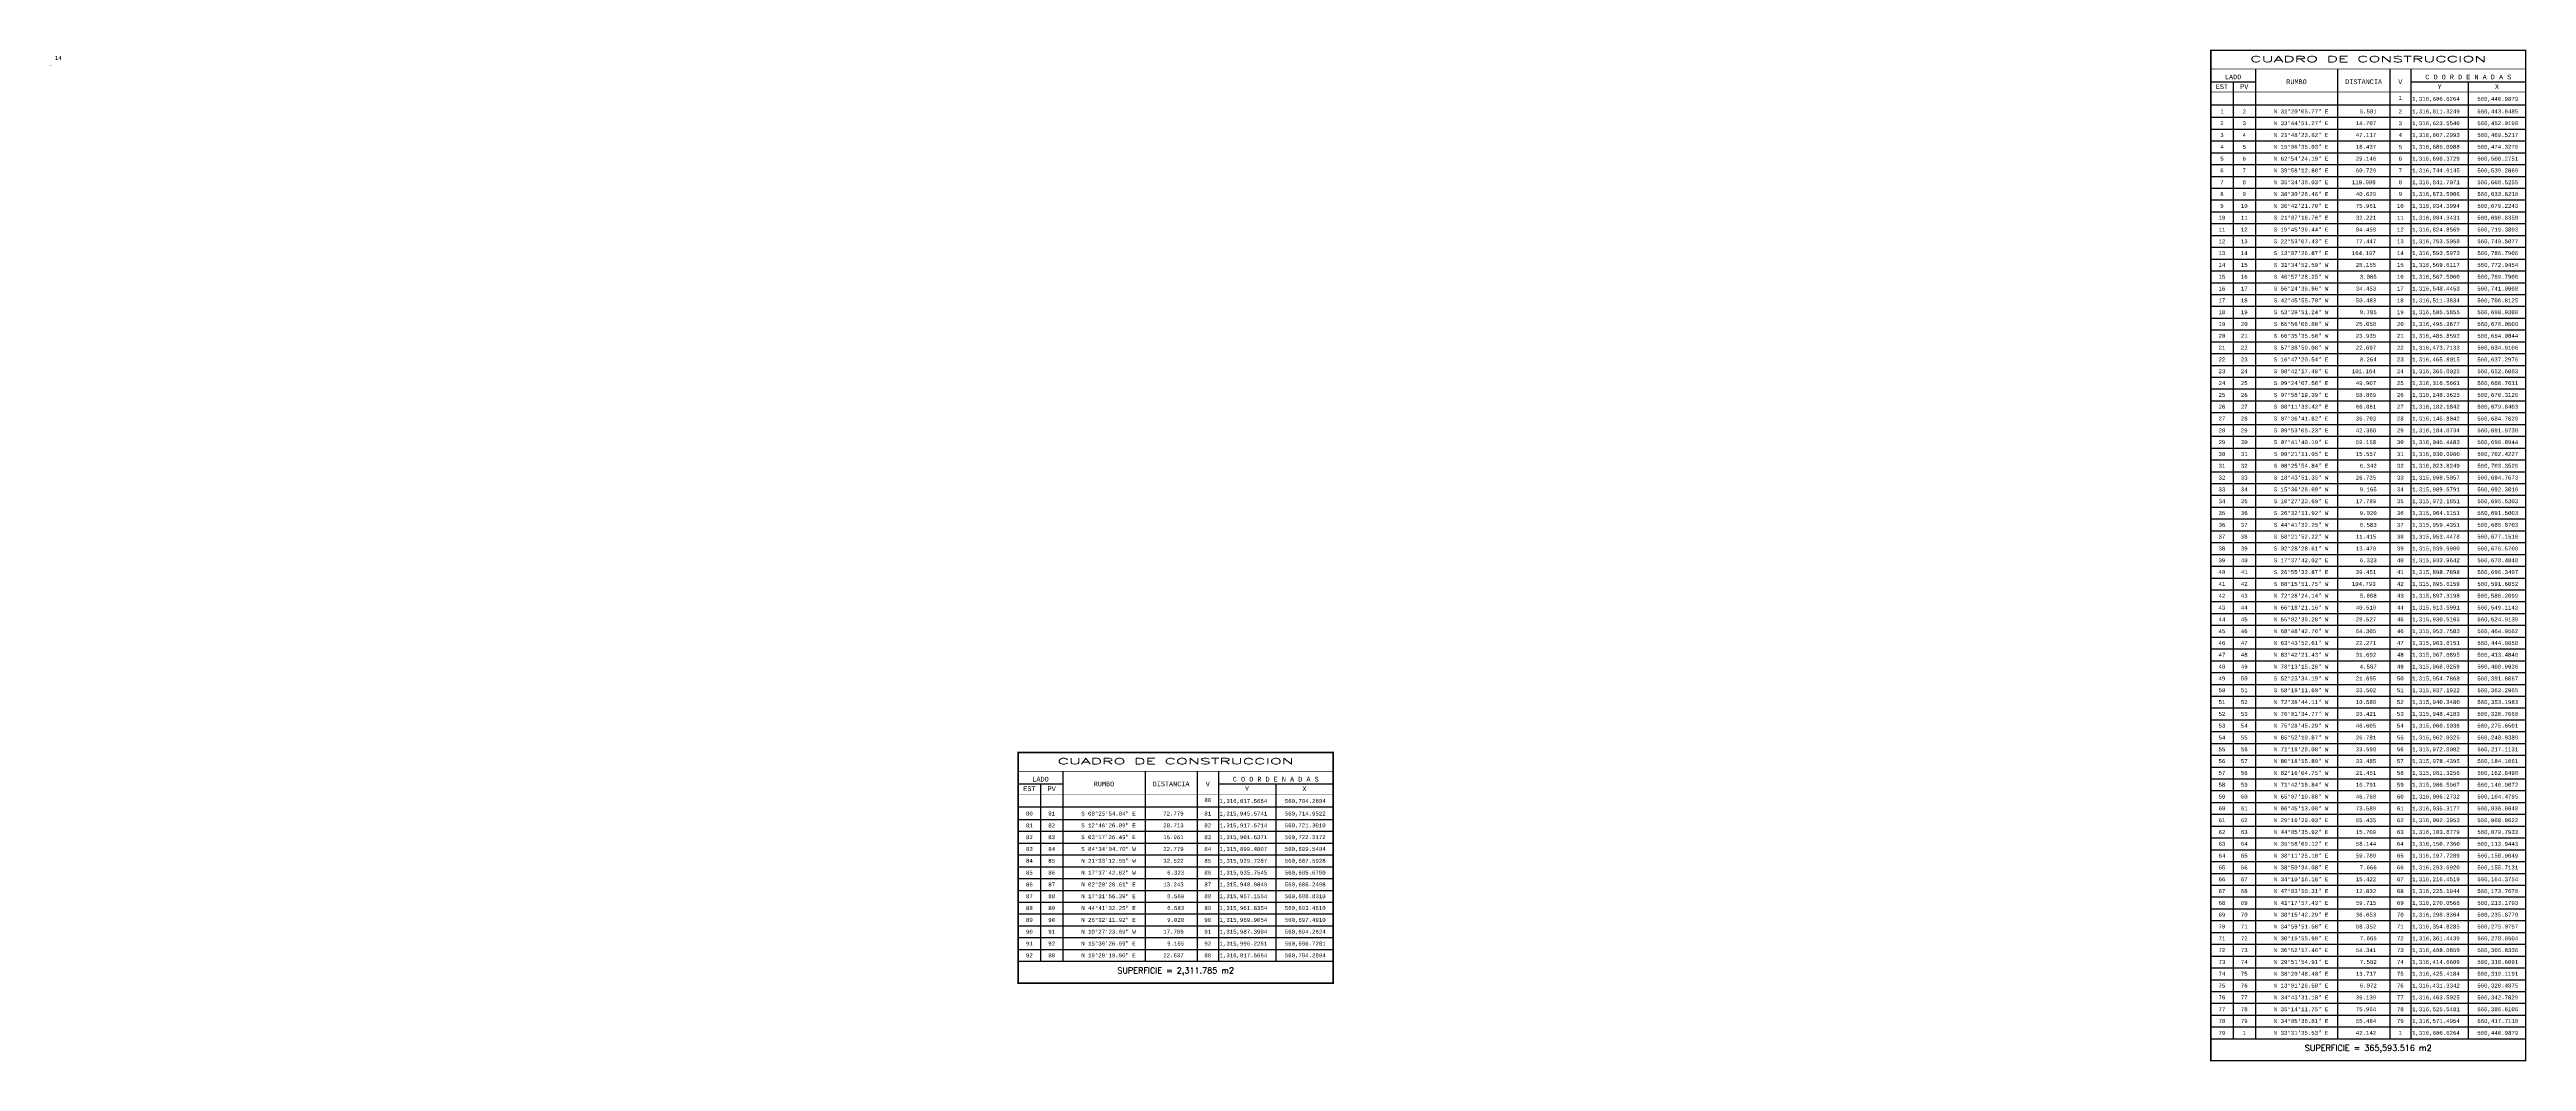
# Model space of a CAD drawing. Header units: millimetres. Extents: x -6666 to 12802, y -941 to 4807.
# Drawn here: x 3392 to 4965, y 912 to 1554 of the extents above; entities that cross this region are included whole.
import ezdxf
from ezdxf.enums import TextEntityAlignment as Align

# ---------------------------------------------------------------- set-up
doc = ezdxf.new("R2010")
doc.units = ezdxf.units.MM
for name, color, linetype in [('CVL_CUADCON', 1, 'Continuous'), ('CVL_CUADCON_LIN', 8, 'Continuous'), ('CVL_CUADCON_TIT', 1, 'Continuous'), ('CVL_CUADCON_TX', 2, 'Continuous'), ('CVL_PUNTO_NUM', 250, 'Continuous')]:
    doc.layers.add(name, color=color, linetype=linetype)
doc.layers.add('Point_Name', color=1, linetype='Continuous', lineweight=100)
doc.styles.add('HUECA1', font='HUECA1.shx')
doc.styles.add('MONOTXT4', font='MONOTXT4.shx')
doc.styles.get("Standard").update_dxf_attribs({"font": 'arial.ttf'})

msp = doc.modelspace()

# ---------------------------------------------------------------- linework, layer by layer
at = {"layer": 'CVL_CUADCON', "color": 1, "linetype": 'Continuous', "const_width": 1, "flags": 128}
for points in [[(4764.4771, 1553.9593), (4964.4096, 1553.9593), (4964.4096, 912.5418), (4764.4771, 912.5418)], [(4007.2754, 1108.1671), (4207.2079, 1108.1671), (4207.2079, 961.7496), (4007.2754, 961.7496)]]:
    msp.add_lwpolyline(points, close=True, dxfattribs=at)
at = {"layer": 'CVL_CUADCON', "color": 1, "linetype": 'Continuous', "const_width": 0.375, "flags": 128}
for points in [[(4764.4771, 1542.0868), (4964.4096, 1542.0868)], [(4764.4771, 1527.5418), (4964.4096, 1527.5418)], [(4007.2754, 1096.2946), (4207.2079, 1096.2946)], [(4007.2754, 1081.7496), (4207.2079, 1081.7496)], [(4007.2754, 975.6671), (4207.2079, 975.6671)], [(4764.4771, 926.4593), (4964.4096, 926.4593)]]:
    msp.add_lwpolyline(points, dxfattribs=at)
at = {"layer": 'CVL_CUADCON_LIN', "color": 8, "linetype": 'Continuous'}
for p, q in [((4792.7996, 1542.0868), (4792.7996, 926.4593)), ((4844.9771, 1542.0868), (4844.9771, 926.4593)), ((4878.0846, 1542.0868), (4878.0846, 926.4593)), ((4891.5496, 1542.0868), (4891.5496, 926.4593)), ((4764.4771, 1534.0168), (4792.7996, 1534.0168)), ((4778.6271, 1534.0168), (4778.6271, 926.4593)), ((4891.5496, 1534.0168), (4964.4096, 1534.0168)), ((4927.9796, 1534.0168), (4927.9796, 926.4593)), ((4764.4771, 1519.4043), (4964.4096, 1519.4043)), ((4764.4771, 1511.4593), (4964.4096, 1511.4593)), ((4764.4771, 1503.9593), (4964.4096, 1503.9593)), ((4764.4771, 1496.4593), (4964.4096, 1496.4593)), ((4764.4771, 1488.9593), (4964.4096, 1488.9593)), ((4764.4771, 1481.4593), (4964.4096, 1481.4593)), ((4764.4771, 1473.9593), (4964.4096, 1473.9593)), ((4764.4771, 1466.4593), (4964.4096, 1466.4593)), ((4764.4771, 1458.9593), (4964.4096, 1458.9593)), ((4764.4771, 1451.4593), (4964.4096, 1451.4593)), ((4764.4771, 1443.9593), (4964.4096, 1443.9593)), ((4764.4771, 1436.4593), (4964.4096, 1436.4593)), ((4764.4771, 1428.9593), (4964.4096, 1428.9593)), ((4764.4771, 1421.4593), (4964.4096, 1421.4593)), ((4764.4771, 1413.9593), (4964.4096, 1413.9593)), ((4764.4771, 1406.4593), (4964.4096, 1406.4593)), ((4764.4771, 1398.9593), (4964.4096, 1398.9593)), ((4764.4771, 1391.4593), (4964.4096, 1391.4593)), ((4764.4771, 1383.9593), (4964.4096, 1383.9593)), ((4764.4771, 1376.4593), (4964.4096, 1376.4593)), ((4764.4771, 1368.9593), (4964.4096, 1368.9593)), ((4764.4771, 1361.4593), (4964.4096, 1361.4593)), ((4764.4771, 1353.9593), (4964.4096, 1353.9593)), ((4764.4771, 1346.4593), (4964.4096, 1346.4593)), ((4764.4771, 1338.9593), (4964.4096, 1338.9593)), ((4764.4771, 1331.4593), (4964.4096, 1331.4593)), ((4764.4771, 1323.9593), (4964.4096, 1323.9593)), ((4764.4771, 1316.4593), (4964.4096, 1316.4593)), ((4764.4771, 1308.9593), (4964.4096, 1308.9593)), ((4764.4771, 1301.4593), (4964.4096, 1301.4593)), ((4764.4771, 1293.9593), (4964.4096, 1293.9593)), ((4764.4771, 1286.4593), (4964.4096, 1286.4593)), ((4764.4771, 1278.9593), (4964.4096, 1278.9593)), ((4764.4771, 1271.4593), (4964.4096, 1271.4593)), ((4764.4771, 1263.9593), (4964.4096, 1263.9593)), ((4764.4771, 1256.4593), (4964.4096, 1256.4593)), ((4764.4771, 1248.9593), (4964.4096, 1248.9593)), ((4764.4771, 1241.4593), (4964.4096, 1241.4593)), ((4764.4771, 1233.9593), (4964.4096, 1233.9593)), ((4764.4771, 1226.4593), (4964.4096, 1226.4593)), ((4764.4771, 1218.9593), (4964.4096, 1218.9593)), ((4764.4771, 1211.4593), (4964.4096, 1211.4593)), ((4764.4771, 1203.9593), (4964.4096, 1203.9593)), ((4764.4771, 1196.4593), (4964.4096, 1196.4593)), ((4764.4771, 1188.9593), (4964.4096, 1188.9593)), ((4764.4771, 1181.4593), (4964.4096, 1181.4593)), ((4764.4771, 1173.9593), (4964.4096, 1173.9593)), ((4764.4771, 1166.4593), (4964.4096, 1166.4593)), ((4764.4771, 1158.9593), (4964.4096, 1158.9593)), ((4764.4771, 1151.4593), (4964.4096, 1151.4593)), ((4764.4771, 1143.9593), (4964.4096, 1143.9593)), ((4764.4771, 1136.4593), (4964.4096, 1136.4593)), ((4764.4771, 1128.9593), (4964.4096, 1128.9593)), ((4764.4771, 1121.4593), (4964.4096, 1121.4593)), ((4764.4771, 1113.9593), (4964.4096, 1113.9593)), ((4764.4771, 1106.4593), (4964.4096, 1106.4593)), ((4007.2754, 1088.2246), (4035.5979, 1088.2246)), ((4021.4254, 1088.2246), (4021.4254, 975.6671)), ((4035.5979, 1096.2946), (4035.5979, 975.6671)), ((4087.7754, 1096.2946), (4087.7754, 975.6671)), ((4120.8829, 1096.2946), (4120.8829, 975.6671)), ((4134.3479, 1096.2946), (4134.3479, 975.6671)), ((4134.3479, 1088.2246), (4207.2079, 1088.2246)), ((4170.7779, 1088.2246), (4170.7779, 975.6671)), ((4764.4771, 1098.9593), (4964.4096, 1098.9593)), ((4764.4771, 1091.4593), (4964.4096, 1091.4593)), ((4007.2754, 1073.6121), (4207.2079, 1073.6121)), ((4764.4771, 1083.9593), (4964.4096, 1083.9593)), ((4764.4771, 1076.4593), (4964.4096, 1076.4593)), ((4007.2754, 1065.6671), (4207.2079, 1065.6671)), ((4007.2754, 1058.1671), (4207.2079, 1058.1671)), ((4764.4771, 1068.9593), (4964.4096, 1068.9593)), ((4764.4771, 1061.4593), (4964.4096, 1061.4593)), ((4764.4771, 1053.9593), (4964.4096, 1053.9593)), ((4007.2754, 1050.6671), (4207.2079, 1050.6671)), ((4007.2754, 1043.1671), (4207.2079, 1043.1671)), ((4764.4771, 1046.4593), (4964.4096, 1046.4593)), ((4764.4771, 1038.9593), (4964.4096, 1038.9593)), ((4007.2754, 1035.6671), (4207.2079, 1035.6671)), ((4007.2754, 1028.1671), (4207.2079, 1028.1671)), ((4764.4771, 1031.4593), (4964.4096, 1031.4593)), ((4764.4771, 1023.9593), (4964.4096, 1023.9593)), ((4007.2754, 1020.6671), (4207.2079, 1020.6671)), ((4007.2754, 1013.1671), (4207.2079, 1013.1671)), ((4764.4771, 1016.4593), (4964.4096, 1016.4593)), ((4764.4771, 1008.9593), (4964.4096, 1008.9593)), ((4007.2754, 1005.6671), (4207.2079, 1005.6671)), ((4007.2754, 998.1671), (4207.2079, 998.1671)), ((4764.4771, 1001.4593), (4964.4096, 1001.4593)), ((4764.4771, 993.9593), (4964.4096, 993.9593)), ((4007.2754, 990.6671), (4207.2079, 990.6671)), ((4007.2754, 983.1671), (4207.2079, 983.1671)), ((4007.2754, 975.6671), (4207.2079, 975.6671)), ((4764.4771, 986.4593), (4964.4096, 986.4593)), ((4764.4771, 978.9593), (4964.4096, 978.9593)), ((4764.4771, 971.4593), (4964.4096, 971.4593)), ((4764.4771, 963.9593), (4964.4096, 963.9593)), ((4764.4771, 956.4593), (4964.4096, 956.4593)), ((4764.4771, 948.9593), (4964.4096, 948.9593)), ((4764.4771, 941.4593), (4964.4096, 941.4593)), ((4764.4771, 933.9593), (4964.4096, 933.9593)), ((4764.4771, 926.4593), (4964.4096, 926.4593))]:
    msp.add_line(p, q, dxfattribs=at)

# ---------------------------------------------------------------- texts
at = {"layer": 'CVL_CUADCON_TIT', "color": 1, "style": 'HUECA1', "width": 1.758658}
for p, p2 in [((4789.4771, 1546.5343), (4939.4096, 1546.5343)), ((4032.2754, 1100.7421), (4182.2079, 1100.7421))]:
    msp.add_text('CUADRO DE CONSTRUCCION', height=3.75, dxfattribs=at).set_placement(p, p2, align=Align.FIT)
at = {"layer": 'CVL_CUADCON_TIT', "color": 1, "style": 'MONOTXT4'}
for s, p in [('EST', (4771.5521, 1529.4493)), ('LADO', (4778.6271, 1535.5393)), ('PV', (4785.7271, 1529.4493)), ('C O O R D E N A D A S', (4927.9771, 1535.5393)), ('Y', (4909.7771, 1529.4493)), ('X', (4946.2021, 1529.4493)), ('EST', (4014.3504, 1083.6571)), ('LADO', (4021.4254, 1089.7471)), ('PV', (4028.5254, 1083.6571)), ('C O O R D E N A D A S', (4170.7754, 1089.7471)), ('Y', (4152.5754, 1083.6571)), ('X', (4189.0004, 1083.6571))]:
    msp.add_text(s, height=3, dxfattribs=at).set_placement(p, align=Align.CENTER)
at = {"layer": 'CVL_CUADCON_TIT', "color": 1}
for s, height, style, p in [('RUMBO', 3, 'MONOTXT4', (4818.9021, 1534.0093)), ('DISTANCIA', 3, 'MONOTXT4', (4861.5271, 1534.0093)), ('V', 3, 'MONOTXT4', (4884.8271, 1534.0093)), ('RUMBO', 3, 'MONOTXT4', (4061.7004, 1088.2171)), ('DISTANCIA', 3, 'MONOTXT4', (4104.3254, 1088.2171)), ('V', 3, 'MONOTXT4', (4127.6254, 1088.2171)), ('SUPERFICIE = 2,311.785 m2', 3.75, 'HUECA1', (4107.2417, 969.2496)), ('SUPERFICIE = 365,593.516 m2', 3.75, 'HUECA1', (4864.4433, 920.0418))]:
    msp.add_text(s, height=height, dxfattribs=dict(at, style=style)).set_placement(p, align=Align.MIDDLE)
at = {"layer": 'CVL_CUADCON_TX', "color": 2, "style": 'MONOTXT4'}
for s, p in [('1', (4771.5521, 1513.9593)), ('2', (4785.7133, 1513.9593)), ('2', (4884.8171, 1513.9593)), ('1', (4884.8171, 1522.5293)), ('3', (4771.5521, 1498.9593)), ('2', (4771.5521, 1506.4593)), ('4', (4785.7133, 1498.9593)), ('3', (4785.7133, 1506.4593)), ('4', (4884.8171, 1498.9593)), ('3', (4884.8171, 1506.4593)), ('4', (4771.5521, 1491.4593)), ('5', (4771.5521, 1483.9593)), ('6', (4771.5521, 1476.4593)), ('5', (4785.7133, 1491.4593)), ('6', (4785.7133, 1483.9593)), ('7', (4785.7133, 1476.4593)), ('5', (4884.8171, 1491.4593)), ('6', (4884.8171, 1483.9593)), ('7', (4884.8171, 1476.4593)), ('8', (4771.5521, 1461.4593)), ('7', (4771.5521, 1468.9593)), ('8', (4785.7133, 1468.9593)), ('9', (4785.7133, 1461.4593)), ('8', (4884.8171, 1468.9593)), ('9', (4884.8171, 1461.4593)), ('10', (4771.5521, 1446.4593)), ('9', (4771.5521, 1453.9593)), ('10', (4785.7133, 1453.9593)), ('11', (4785.7133, 1446.4593)), ('10', (4884.8171, 1453.9593)), ('11', (4884.8171, 1446.4593)), ('11', (4771.5521, 1438.9593)), ('12', (4771.5521, 1431.4593)), ('12', (4785.7133, 1438.9593)), ('13', (4785.7133, 1431.4593)), ('12', (4884.8171, 1438.9593)), ('13', (4884.8171, 1431.4593)), ('13', (4771.5521, 1423.9593)), ('14', (4771.5521, 1416.4593)), ('14', (4785.7133, 1423.9593)), ('15', (4785.7133, 1416.4593)), ('14', (4884.8171, 1423.9593)), ('15', (4884.8171, 1416.4593)), ('15', (4771.5521, 1408.9593)), ('16', (4771.5521, 1401.4593)), ('16', (4785.7133, 1408.9593)), ('17', (4785.7133, 1401.4593)), ('16', (4884.8171, 1408.9593)), ('17', (4884.8171, 1401.4593)), ('17', (4771.5521, 1393.9593)), ('18', (4771.5521, 1386.4593)), ('18', (4785.7133, 1393.9593)), ('19', (4785.7133, 1386.4593)), ('18', (4884.8171, 1393.9593)), ('19', (4884.8171, 1386.4593)), ('20', (4771.5521, 1371.4593)), ('19', (4771.5521, 1378.9593)), ('20', (4785.7133, 1378.9593)), ('21', (4785.7133, 1371.4593)), ('20', (4884.8171, 1378.9593)), ('21', (4884.8171, 1371.4593)), ('21', (4771.5521, 1363.9593)), ('22', (4771.5521, 1356.4593)), ('22', (4785.7133, 1363.9593)), ('23', (4785.7133, 1356.4593)), ('22', (4884.8171, 1363.9593)), ('23', (4884.8171, 1356.4593)), ('23', (4771.5521, 1348.9593)), ('24', (4771.5521, 1341.4593)), ('24', (4785.7133, 1348.9593)), ('25', (4785.7133, 1341.4593)), ('24', (4884.8171, 1348.9593)), ('25', (4884.8171, 1341.4593)), ('25', (4771.5521, 1333.9593)), ('26', (4771.5521, 1326.4593)), ('27', (4771.5521, 1318.9593)), ('26', (4785.7133, 1333.9593)), ('27', (4785.7133, 1326.4593)), ('28', (4785.7133, 1318.9593)), ('26', (4884.8171, 1333.9593)), ('27', (4884.8171, 1326.4593)), ('28', (4884.8171, 1318.9593)), ('28', (4771.5521, 1311.4593)), ('29', (4771.5521, 1303.9593)), ('30', (4785.7133, 1303.9593)), ('29', (4785.7133, 1311.4593)), ('30', (4884.8171, 1303.9593)), ('29', (4884.8171, 1311.4593)), ('30', (4771.5521, 1296.4593)), ('31', (4771.5521, 1288.9593)), ('31', (4785.7133, 1296.4593)), ('32', (4785.7133, 1288.9593)), ('31', (4884.8171, 1296.4593)), ('32', (4884.8171, 1288.9593)), ('32', (4771.5521, 1281.4593)), ('33', (4771.5521, 1273.9593)), ('33', (4785.7133, 1281.4593)), ('34', (4785.7133, 1273.9593)), ('33', (4884.8171, 1281.4593)), ('34', (4884.8171, 1273.9593)), ('34', (4771.5521, 1266.4593)), ('35', (4771.5521, 1258.9593)), ('35', (4785.7133, 1266.4593)), ('36', (4785.7133, 1258.9593)), ('35', (4884.8171, 1266.4593)), ('36', (4884.8171, 1258.9593)), ('36', (4771.5521, 1251.4593)), ('37', (4771.5521, 1243.9593)), ('37', (4785.7133, 1251.4593)), ('38', (4785.7133, 1243.9593)), ('37', (4884.8171, 1251.4593)), ('38', (4884.8171, 1243.9593)), ('38', (4771.5521, 1236.4593)), ('39', (4771.5521, 1228.9593)), ('40', (4785.7133, 1228.9593)), ('39', (4785.7133, 1236.4593)), ('40', (4884.8171, 1228.9593)), ('39', (4884.8171, 1236.4593)), ('40', (4771.5521, 1221.4593)), ('41', (4771.5521, 1213.9593)), ('41', (4785.7133, 1221.4593)), ('42', (4785.7133, 1213.9593)), ('41', (4884.8171, 1221.4593)), ('42', (4884.8171, 1213.9593)), ('42', (4771.5521, 1206.4593)), ('43', (4771.5521, 1198.9593)), ('43', (4785.7133, 1206.4593)), ('44', (4785.7133, 1198.9593)), ('43', (4884.8171, 1206.4593)), ('44', (4884.8171, 1198.9593)), ('44', (4771.5521, 1191.4593)), ('45', (4771.5521, 1183.9593)), ('45', (4785.7133, 1191.4593)), ('46', (4785.7133, 1183.9593)), ('45', (4884.8171, 1191.4593)), ('46', (4884.8171, 1183.9593)), ('46', (4771.5521, 1176.4593)), ('47', (4771.5521, 1168.9593)), ('48', (4771.5521, 1161.4593)), ('47', (4785.7133, 1176.4593)), ('48', (4785.7133, 1168.9593)), ('49', (4785.7133, 1161.4593)), ('47', (4884.8171, 1176.4593)), ('48', (4884.8171, 1168.9593)), ('49', (4884.8171, 1161.4593)), ('49', (4771.5521, 1153.9593)), ('50', (4771.5521, 1146.4593)), ('50', (4785.7133, 1153.9593)), ('51', (4785.7133, 1146.4593)), ('50', (4884.8171, 1153.9593)), ('51', (4884.8171, 1146.4593)), ('51', (4771.5521, 1138.9593)), ('52', (4771.5521, 1131.4593)), ('52', (4785.7133, 1138.9593)), ('53', (4785.7133, 1131.4593)), ('52', (4884.8171, 1138.9593)), ('53', (4884.8171, 1131.4593)), ('53', (4771.5521, 1123.9593)), ('54', (4771.5521, 1116.4593)), ('54', (4785.7133, 1123.9593)), ('55', (4785.7133, 1116.4593)), ('54', (4884.8171, 1123.9593)), ('55', (4884.8171, 1116.4593)), ('55', (4771.5521, 1108.9593)), ('56', (4771.5521, 1101.4593)), ('56', (4785.7133, 1108.9593)), ('57', (4785.7133, 1101.4593)), ('56', (4884.8171, 1108.9593)), ('57', (4884.8171, 1101.4593)), ('57', (4771.5521, 1093.9593)), ('58', (4771.5521, 1086.4593)), ('58', (4785.7133, 1093.9593)), ('59', (4785.7133, 1086.4593)), ('58', (4884.8171, 1093.9593)), ('59', (4884.8171, 1086.4593)), ('80', (4014.3504, 1068.1671)), ('81', (4028.5117, 1068.1671)), ('80', (4127.6154, 1076.7371)), ('81', (4127.6154, 1068.1671)), ('59', (4771.5521, 1078.9593)), ('60', (4771.5521, 1071.4593)), ('60', (4785.7133, 1078.9593)), ('61', (4785.7133, 1071.4593)), ('60', (4884.8171, 1078.9593)), ('61', (4884.8171, 1071.4593)), ('81', (4014.3504, 1060.6671)), ('82', (4014.3504, 1053.1671)), ('82', (4028.5117, 1060.6671)), ('83', (4028.5117, 1053.1671)), ('82', (4127.6154, 1060.6671)), ('83', (4127.6154, 1053.1671)), ('61', (4771.5521, 1063.9593)), ('62', (4771.5521, 1056.4593)), ('62', (4785.7133, 1063.9593)), ('63', (4785.7133, 1056.4593)), ('62', (4884.8171, 1063.9593)), ('63', (4884.8171, 1056.4593)), ('83', (4014.3504, 1045.6671)), ('84', (4014.3504, 1038.1671)), ('84', (4028.5117, 1045.6671)), ('85', (4028.5117, 1038.1671)), ('84', (4127.6154, 1045.6671)), ('85', (4127.6154, 1038.1671)), ('63', (4771.5521, 1048.9593)), ('64', (4771.5521, 1041.4593)), ('64', (4785.7133, 1048.9593)), ('65', (4785.7133, 1041.4593)), ('64', (4884.8171, 1048.9593)), ('65', (4884.8171, 1041.4593)), ('85', (4014.3504, 1030.6671)), ('86', (4014.3504, 1023.1671)), ('86', (4028.5117, 1030.6671)), ('87', (4028.5117, 1023.1671)), ('86', (4127.6154, 1030.6671)), ('87', (4127.6154, 1023.1671)), ('65', (4771.5521, 1033.9593)), ('66', (4771.5521, 1026.4593)), ('66', (4785.7133, 1033.9593)), ('67', (4785.7133, 1026.4593)), ('66', (4884.8171, 1033.9593)), ('67', (4884.8171, 1026.4593)), ('87', (4014.3504, 1015.6671)), ('88', (4014.3504, 1008.1671)), ('88', (4028.5117, 1015.6671)), ('89', (4028.5117, 1008.1671)), ('88', (4127.6154, 1015.6671)), ('89', (4127.6154, 1008.1671)), ('67', (4771.5521, 1018.9593)), ('68', (4771.5521, 1011.4593)), ('68', (4785.7133, 1018.9593)), ('69', (4785.7133, 1011.4593)), ('68', (4884.8171, 1018.9593)), ('69', (4884.8171, 1011.4593)), ('89', (4014.3504, 1000.6671)), ('90', (4014.3504, 993.1671)), ('90', (4028.5117, 1000.6671)), ('91', (4028.5117, 993.1671)), ('90', (4127.6154, 1000.6671)), ('91', (4127.6154, 993.1671)), ('69', (4771.5521, 1003.9593)), ('70', (4771.5521, 996.4593)), ('71', (4771.5521, 988.9593)), ('70', (4785.7133, 1003.9593)), ('71', (4785.7133, 996.4593)), ('72', (4785.7133, 988.9593)), ('70', (4884.8171, 1003.9593)), ('71', (4884.8171, 996.4593)), ('72', (4884.8171, 988.9593)), ('91', (4014.3504, 985.6671)), ('92', (4014.3504, 978.1671)), ('80', (4028.5117, 978.1671)), ('92', (4028.5117, 985.6671)), ('80', (4127.6154, 978.1671)), ('92', (4127.6154, 985.6671)), ('72', (4771.5521, 981.4593)), ('73', (4771.5521, 973.9593)), ('73', (4785.7133, 981.4593)), ('74', (4785.7133, 973.9593)), ('73', (4884.8171, 981.4593)), ('74', (4884.8171, 973.9593)), ('74', (4771.5521, 966.4593)), ('75', (4771.5521, 958.9593)), ('75', (4785.7133, 966.4593)), ('76', (4785.7133, 958.9593)), ('75', (4884.8171, 966.4593)), ('76', (4884.8171, 958.9593)), ('76', (4771.5521, 951.4593)), ('77', (4771.5521, 943.9593)), ('77', (4785.7133, 951.4593)), ('78', (4785.7133, 943.9593)), ('77', (4884.8171, 951.4593)), ('78', (4884.8171, 943.9593)), ('78', (4771.5521, 936.4593)), ('79', (4771.5521, 928.9593)), ('79', (4785.7133, 936.4593)), ('1', (4785.7133, 928.9593)), ('79', (4884.8171, 936.4593)), ('1', (4884.8171, 928.9593))]:
    msp.add_text(s, height=2.5, dxfattribs=at).set_placement(p, align=Align.CENTER)
for s, p in [('N 31%%d20\'05.77" E', (4804.4771, 1513.9593)), ('5.501', (4859.0271, 1513.9593)), ('1,316,606.6264', (4892.2771, 1521.9043)), ('1,316,611.3249', (4892.2771, 1513.9593)), ('560,440.9879', (4933.7021, 1521.9043)), ('560,443.8485', (4933.7021, 1513.9593)), ('N 33%%d44\'51.27" E', (4804.4771, 1506.4593)), ('N 21%%d48\'23.82" E', (4804.4771, 1498.9593)), ('N 15%%d06\'35.03" E', (4804.4771, 1491.4593)), ('47.117', (4856.5271, 1498.9593)), ('14.707', (4856.5271, 1506.4593)), ('1,316,623.5540', (4892.2771, 1506.4593)), ('1,316,667.2993', (4892.2771, 1498.9593)), ('560,452.0190', (4933.7021, 1506.4593)), ('560,469.5217', (4933.7021, 1498.9593)), ('N 62%%d54\'24.19" E', (4804.4771, 1483.9593)), ('N 39%%d58\'12.80" E', (4804.4771, 1476.4593)), ('29.146', (4856.5271, 1483.9593)), ('18.437', (4856.5271, 1491.4593)), ('60.729', (4856.5271, 1476.4593)), ('1,316,685.0988', (4892.2771, 1491.4593)), ('1,316,698.3729', (4892.2771, 1483.9593)), ('1,316,744.9145', (4892.2771, 1476.4593)), ('560,474.3276', (4933.7021, 1491.4593)), ('560,500.2751', (4933.7021, 1483.9593)), ('560,539.2869', (4933.7021, 1476.4593)), ('N 35%%d34\'38.03" E', (4804.4771, 1468.9593)), ('N 38%%d30\'26.46" E', (4804.4771, 1461.4593)), ('119.008', (4854.0271, 1468.9593)), ('40.629', (4856.5271, 1461.4593)), ('1,316,841.7071', (4892.2771, 1468.9593)), ('1,316,873.5006', (4892.2771, 1461.4593)), ('560,608.5255', (4933.7021, 1468.9593)), ('560,633.8218', (4933.7021, 1461.4593)), ('S 21%%d07\'16.76" E', (4804.4771, 1446.4593)), ('N 36%%d42\'21.70" E', (4804.4771, 1453.9593)), ('32.221', (4856.5271, 1446.4593)), ('75.961', (4856.5271, 1453.9593)), ('1,316,934.3994', (4892.2771, 1453.9593)), ('1,316,904.3431', (4892.2771, 1446.4593)), ('560,679.2243', (4933.7021, 1453.9593)), ('560,690.8350', (4933.7021, 1446.4593)), ('S 19%%d45\'36.44" E', (4804.4771, 1438.9593)), ('S 22%%d53\'07.43" E', (4804.4771, 1431.4593)), ('84.459', (4856.5271, 1438.9593)), ('77.447', (4856.5271, 1431.4593)), ('1,316,824.8569', (4892.2771, 1438.9593)), ('1,316,753.5058', (4892.2771, 1431.4593)), ('560,719.3893', (4933.7021, 1438.9593)), ('560,749.5077', (4933.7021, 1431.4593)), ('S 13%%d07\'26.87" E', (4804.4771, 1423.9593)), ('S 31%%d34\'52.59" W', (4804.4771, 1416.4593)), ('164.197', (4854.0271, 1423.9593)), ('28.155', (4856.5271, 1416.4593)), ('1,316,593.5973', (4892.2771, 1423.9593)), ('1,316,569.6117', (4892.2771, 1416.4593)), ('560,786.7906', (4933.7021, 1423.9593)), ('560,772.0454', (4933.7021, 1416.4593)), ('S 46%%d57\'28.25" W', (4804.4771, 1408.9593)), ('S 56%%d24\'36.96" W', (4804.4771, 1401.4593)), ('34.453', (4856.5271, 1401.4593)), ('3.085', (4859.0271, 1408.9593)), ('1,316,567.5060', (4892.2771, 1408.9593)), ('1,316,548.4453', (4892.2771, 1401.4593)), ('560,769.7906', (4933.7021, 1408.9593)), ('560,741.0908', (4933.7021, 1401.4593)), ('S 42%%d45\'55.78" W', (4804.4771, 1393.9593)), ('S 53%%d39\'51.24" W', (4804.4771, 1386.4593)), ('50.483', (4856.5271, 1393.9593)), ('9.785', (4859.0271, 1386.4593)), ('1,316,511.3834', (4892.2771, 1393.9593)), ('1,316,505.5855', (4892.2771, 1386.4593)), ('560,706.8125', (4933.7021, 1393.9593)), ('560,698.9300', (4933.7021, 1386.4593)), ('S 65%%d56\'06.80" W', (4804.4771, 1378.9593)), ('S 66%%d35\'35.50" W', (4804.4771, 1371.4593)), ('25.058', (4856.5271, 1378.9593)), ('23.935', (4856.5271, 1371.4593)), ('1,316,495.3677', (4892.2771, 1378.9593)), ('1,316,485.8592', (4892.2771, 1371.4593)), ('560,676.0500', (4933.7021, 1378.9593)), ('560,654.0844', (4933.7021, 1371.4593)), ('S 57%%d38\'50.08" W', (4804.4771, 1363.9593)), ('S 16%%d47\'20.54" E', (4804.4771, 1356.4593)), ('22.697', (4856.5271, 1363.9593)), ('8.264', (4859.0271, 1356.4593)), ('1,316,473.7133', (4892.2771, 1363.9593)), ('1,316,465.8015', (4892.2771, 1356.4593)), ('560,634.9106', (4933.7021, 1363.9593)), ('560,637.2976', (4933.7021, 1356.4593)), ('S 08%%d42\'17.40" E', (4804.4771, 1348.9593)), ('S 09%%d24\'07.50" E', (4804.4771, 1341.4593)), ('101.164', (4854.0271, 1348.9593)), ('49.907', (4856.5271, 1341.4593)), ('1,316,365.8025', (4892.2771, 1348.9593)), ('1,316,316.5661', (4892.2771, 1341.4593)), ('560,652.6083', (4933.7021, 1348.9593)), ('560,660.7611', (4933.7021, 1341.4593)), ('S 07%%d58\'19.39" E', (4804.4771, 1333.9593)), ('S 08%%d11\'33.42" E', (4804.4771, 1326.4593)), ('S 07%%d36\'41.82" E', (4804.4771, 1318.9593)), ('36.703', (4856.5271, 1318.9593)), ('68.869', (4856.5271, 1333.9593)), ('66.861', (4856.5271, 1326.4593)), ('1,316,248.3625', (4892.2771, 1333.9593)), ('1,316,182.1842', (4892.2771, 1326.4593)), ('1,316,145.8042', (4892.2771, 1318.9593)), ('560,670.3126', (4933.7021, 1333.9593)), ('560,679.8403', (4933.7021, 1326.4593)), ('560,684.7020', (4933.7021, 1318.9593)), ('S 09%%d53\'05.23" E', (4804.4771, 1311.4593)), ('S 07%%d41\'40.19" E', (4804.4771, 1303.9593)), ('42.360', (4856.5271, 1311.4593)), ('59.158', (4856.5271, 1303.9593)), ('1,316,104.0734', (4892.2771, 1311.4593)), ('1,316,045.4483', (4892.2771, 1303.9593)), ('560,691.9738', (4933.7021, 1311.4593)), ('560,699.8944', (4933.7021, 1303.9593)), ('S 09%%d21\'11.05" E', (4804.4771, 1296.4593)), ('S 08%%d25\'54.84" E', (4804.4771, 1288.9593)), ('15.557', (4856.5271, 1296.4593)), ('6.342', (4859.0271, 1288.9593)), ('1,316,030.0980', (4892.2771, 1296.4593)), ('1,316,023.8249', (4892.2771, 1288.9593)), ('560,702.4227', (4933.7021, 1296.4593)), ('560,703.3526', (4933.7021, 1288.9593)), ('S 18%%d43\'51.35" W', (4804.4771, 1281.4593)), ('S 15%%d36\'26.69" W', (4804.4771, 1273.9593)), ('26.735', (4856.5271, 1281.4593)), ('9.165', (4859.0271, 1273.9593)), ('1,315,998.5057', (4892.2771, 1281.4593)), ('1,315,989.6791', (4892.2771, 1273.9593)), ('560,694.7673', (4933.7021, 1281.4593)), ('560,692.3016', (4933.7021, 1273.9593)), ('S 10%%d27\'23.69" E', (4804.4771, 1266.4593)), ('S 26%%d32\'11.92" W', (4804.4771, 1258.9593)), ('17.789', (4856.5271, 1266.4593)), ('9.020', (4859.0271, 1258.9593)), ('1,315,972.1851', (4892.2771, 1266.4593)), ('1,315,964.1151', (4892.2771, 1258.9593)), ('560,695.5303', (4933.7021, 1266.4593)), ('560,691.5003', (4933.7021, 1258.9593)), ('S 44%%d41\'32.25" W', (4804.4771, 1251.4593)), ('S 58%%d21\'52.22" W', (4804.4771, 1243.9593)), ('11.415', (4856.5271, 1243.9593)), ('6.583', (4859.0271, 1251.4593)), ('1,315,959.4351', (4892.2771, 1251.4593)), ('1,315,953.4478', (4892.2771, 1243.9593)), ('560,686.8703', (4933.7021, 1251.4593)), ('560,677.1516', (4933.7021, 1243.9593)), ('S 02%%d28\'28.61" W', (4804.4771, 1236.4593)), ('S 17%%d37\'42.02" E', (4804.4771, 1228.9593)), ('13.470', (4856.5271, 1236.4593)), ('6.323', (4859.0271, 1228.9593)), ('1,315,939.9900', (4892.2771, 1236.4593)), ('1,315,933.9642', (4892.2771, 1228.9593)), ('560,676.5700', (4933.7021, 1236.4593)), ('560,678.4848', (4933.7021, 1228.9593)), ('S 26%%d55\'32.87" E', (4804.4771, 1221.4593)), ('S 88%%d15\'51.75" W', (4804.4771, 1213.9593)), ('104.793', (4854.0271, 1213.9593)), ('39.451', (4856.5271, 1221.4593)), ('1,315,898.7898', (4892.2771, 1221.4593)), ('1,315,895.6159', (4892.2771, 1213.9593)), ('560,696.3497', (4933.7021, 1221.4593)), ('560,591.6052', (4933.7021, 1213.9593)), ('N 72%%d28\'24.14" W', (4804.4771, 1206.4593)), ('N 66%%d18\'21.16" W', (4804.4771, 1198.9593)), ('40.510', (4856.5271, 1198.9593)), ('5.658', (4859.0271, 1206.4593)), ('1,315,897.3198', (4892.2771, 1206.4593)), ('1,315,913.5991', (4892.2771, 1198.9593)), ('560,586.2099', (4933.7021, 1206.4593)), ('560,549.1143', (4933.7021, 1198.9593)), ('N 55%%d02\'39.20" W', (4804.4771, 1191.4593)), ('N 68%%d48\'42.76" W', (4804.4771, 1183.9593)), ('29.527', (4856.5271, 1191.4593)), ('64.305', (4856.5271, 1183.9593)), ('1,315,930.5165', (4892.2771, 1191.4593)), ('1,315,953.7583', (4892.2771, 1183.9593)), ('560,524.9139', (4933.7021, 1191.4593)), ('560,464.9562', (4933.7021, 1183.9593)), ('N 63%%d43\'52.61" W', (4804.4771, 1176.4593)), ('N 83%%d42\'21.43" W', (4804.4771, 1168.9593)), ('N 78%%d13\'15.26" W', (4804.4771, 1161.4593)), ('31.692', (4856.5271, 1168.9593)), ('22.271', (4856.5271, 1176.4593)), ('4.587', (4859.0271, 1161.4593)), ('1,315,963.6151', (4892.2771, 1176.4593)), ('1,315,967.0895', (4892.2771, 1168.9593)), ('1,315,968.0259', (4892.2771, 1161.4593)), ('560,444.9850', (4933.7021, 1176.4593)), ('560,413.4840', (4933.7021, 1168.9593)), ('560,408.9936', (4933.7021, 1161.4593)), ('S 52%%d23\'34.19" W', (4804.4771, 1153.9593)), ('S 58%%d19\'11.69" W', (4804.4771, 1146.4593)), ('33.502', (4856.5271, 1146.4593)), ('21.695', (4856.5271, 1153.9593)), ('1,315,954.7868', (4892.2771, 1153.9593)), ('1,315,937.1922', (4892.2771, 1146.4593)), ('560,391.8067', (4933.7021, 1153.9593)), ('560,363.2965', (4933.7021, 1146.4593)), ('N 72%%d38\'44.11" W', (4804.4771, 1138.9593)), ('N 76%%d01\'34.77" W', (4804.4771, 1131.4593)), ('33.421', (4856.5271, 1131.4593)), ('10.580', (4856.5271, 1138.9593)), ('1,315,940.3480', (4892.2771, 1138.9593)), ('1,315,948.4183', (4892.2771, 1131.4593)), ('560,353.1983', (4933.7021, 1138.9593)), ('560,320.7668', (4933.7021, 1131.4593)), ('N 75%%d28\'45.29" W', (4804.4771, 1123.9593)), ('N 85%%d52\'10.87" W', (4804.4771, 1116.4593)), ('46.605', (4856.5271, 1123.9593)), ('26.781', (4856.5271, 1116.4593)), ('1,315,960.1036', (4892.2771, 1123.9593)), ('1,315,962.0325', (4892.2771, 1116.4593)), ('560,275.6501', (4933.7021, 1123.9593)), ('560,248.9389', (4933.7021, 1116.4593)), ('N 71%%d18\'28.08" W', (4804.4771, 1108.9593)), ('N 80%%d18\'15.89" W', (4804.4771, 1101.4593)), ('33.598', (4856.5271, 1108.9593)), ('33.485', (4856.5271, 1101.4593)), ('1,315,972.8002', (4892.2771, 1108.9593)), ('1,315,978.4395', (4892.2771, 1101.4593)), ('560,217.1131', (4933.7021, 1108.9593)), ('560,184.1061', (4933.7021, 1101.4593)), ('N 82%%d16\'04.75" W', (4804.4771, 1093.9593)), ('N 71%%d42\'16.84" W', (4804.4771, 1086.4593)), ('21.451', (4856.5271, 1093.9593)), ('16.791', (4856.5271, 1086.4593)), ('1,315,981.3256', (4892.2771, 1093.9593)), ('1,315,986.5967', (4892.2771, 1086.4593)), ('560,162.8498', (4933.7021, 1093.9593)), ('560,146.9072', (4933.7021, 1086.4593)), ('S 08%%d25\'54.84" E', (4047.2754, 1068.1671)), ('72.779', (4099.3254, 1068.1671)), ('1,316,017.5664', (4135.0754, 1076.1121)), ('1,315,945.5741', (4135.0754, 1068.1671)), ('560,704.2804', (4176.5004, 1076.1121)), ('560,714.9522', (4176.5004, 1068.1671)), ('N 65%%d07\'10.80" W', (4804.4771, 1078.9593)), ('N 66%%d45\'13.08" W', (4804.4771, 1071.4593)), ('46.768', (4856.5271, 1078.9593)), ('73.589', (4856.5271, 1071.4593)), ('1,316,006.2732', (4892.2771, 1078.9593)), ('1,316,035.3177', (4892.2771, 1071.4593)), ('560,104.4795', (4933.7021, 1078.9593)), ('560,036.8648', (4933.7021, 1071.4593)), ('S 12%%d46\'26.89" E', (4047.2754, 1060.6671)), ('S 03%%d17\'26.49" E', (4047.2754, 1053.1671)), ('28.713', (4099.3254, 1060.6671)), ('15.961', (4099.3254, 1053.1671)), ('1,315,917.5714', (4135.0754, 1060.6671)), ('1,315,901.6371', (4135.0754, 1053.1671)), ('560,721.3010', (4176.5004, 1060.6671)), ('560,722.2172', (4176.5004, 1053.1671)), ('N 29%%d16\'29.03" E', (4804.4771, 1063.9593)), ('N 44%%d05\'35.92" E', (4804.4771, 1056.4593)), ('15.709', (4856.5271, 1056.4593)), ('65.435', (4856.5271, 1063.9593)), ('1,316,092.3953', (4892.2771, 1063.9593)), ('1,316,103.6779', (4892.2771, 1056.4593)), ('560,068.8622', (4933.7021, 1063.9593)), ('560,079.7933', (4933.7021, 1056.4593)), ('S 84%%d34\'04.70" W', (4047.2754, 1045.6671)), ('N 21%%d33\'12.55" W', (4047.2754, 1038.1671)), ('32.522', (4099.3254, 1038.1671)), ('22.779', (4099.3254, 1045.6671)), ('1,315,899.4807', (4135.0754, 1045.6671)), ('1,315,929.7287', (4135.0754, 1038.1671)), ('560,699.5404', (4176.5004, 1045.6671)), ('560,687.5928', (4176.5004, 1038.1671)), ('N 35%%d58\'09.12" E', (4804.4771, 1048.9593)), ('N 38%%d11\'25.10" E', (4804.4771, 1041.4593)), ('58.144', (4856.5271, 1048.9593)), ('59.780', (4856.5271, 1041.4593)), ('1,316,150.7360', (4892.2771, 1048.9593)), ('1,316,197.7209', (4892.2771, 1041.4593)), ('560,113.9443', (4933.7021, 1048.9593)), ('560,150.9049', (4933.7021, 1041.4593)), ('N 17%%d37\'42.02" W', (4047.2754, 1030.6671)), ('N 02%%d28\'28.61" E', (4047.2754, 1023.1671)), ('13.243', (4099.3254, 1023.1671)), ('6.323', (4101.8254, 1030.6671)), ('1,315,935.7545', (4135.0754, 1030.6671)), ('1,315,948.9849', (4135.0754, 1023.1671)), ('560,685.6780', (4176.5004, 1030.6671)), ('560,686.2498', (4176.5004, 1023.1671)), ('N 38%%d50\'34.08" E', (4804.4771, 1033.9593)), ('N 34%%d10\'16.10" E', (4804.4771, 1026.4593)), ('15.422', (4856.5271, 1026.4593)), ('7.666', (4859.0271, 1033.9593)), ('1,316,203.6920', (4892.2771, 1033.9593)), ('1,316,216.4519', (4892.2771, 1026.4593)), ('560,155.7131', (4933.7021, 1033.9593)), ('560,164.3754', (4933.7021, 1026.4593)), ('N 17%%d31\'56.39" E', (4047.2754, 1015.6671)), ('N 44%%d41\'32.25" E', (4047.2754, 1008.1671)), ('8.569', (4101.8254, 1015.6671)), ('6.583', (4101.8254, 1008.1671)), ('1,315,957.1554', (4135.0754, 1015.6671)), ('1,315,961.8354', (4135.0754, 1008.1671)), ('560,688.8310', (4176.5004, 1015.6671)), ('560,693.4610', (4176.5004, 1008.1671)), ('N 47%%d03\'10.31" E', (4804.4771, 1018.9593)), ('N 41%%d17\'57.43" E', (4804.4771, 1011.4593)), ('N 38%%d15\'42.29" E', (4804.4771, 1003.9593)), ('59.715', (4856.5271, 1011.4593)), ('12.832', (4856.5271, 1018.9593)), ('1,316,225.1944', (4892.2771, 1018.9593)), ('1,316,270.0566', (4892.2771, 1011.4593)), ('560,173.7678', (4933.7021, 1018.9593)), ('560,213.1793', (4933.7021, 1011.4593)), ('N 26%%d32\'11.92" E', (4047.2754, 1000.6671)), ('N 10%%d27\'23.69" W', (4047.2754, 993.1671)), ('17.789', (4099.3254, 993.1671)), ('9.020', (4101.8254, 1000.6671)), ('1,315,969.9054', (4135.0754, 1000.6671)), ('1,315,987.3994', (4135.0754, 993.1671)), ('560,697.4910', (4176.5004, 1000.6671)), ('560,694.2624', (4176.5004, 993.1671)), ('N 34%%d59\'51.50" E', (4804.4771, 996.4593)), ('N 30%%d19\'55.99" E', (4804.4771, 988.9593)), ('36.653', (4856.5271, 1003.9593)), ('68.352', (4856.5271, 996.4593)), ('7.665', (4859.0271, 988.9593)), ('1,316,298.8364', (4892.2771, 1003.9593)), ('1,316,354.8285', (4892.2771, 996.4593)), ('1,316,361.4439', (4892.2771, 988.9593)), ('560,235.8770', (4933.7021, 1003.9593)), ('560,275.0797', (4933.7021, 996.4593)), ('560,278.9504', (4933.7021, 988.9593)), ('N 15%%d36\'26.69" E', (4047.2754, 985.6671)), ('N 19%%d29\'19.90" E', (4047.2754, 978.1671)), ('22.637', (4099.3254, 978.1671)), ('9.165', (4101.8254, 985.6671)), ('1,315,996.2261', (4135.0754, 985.6671)), ('1,316,017.5664', (4135.0754, 978.1671)), ('560,696.7281', (4176.5004, 985.6671)), ('560,704.2804', (4176.5004, 978.1671)), ('N 30%%d52\'17.46" E', (4804.4771, 981.4593)), ('N 29%%d51\'54.91" E', (4804.4771, 973.9593)), ('54.341', (4856.5271, 981.4593)), ('7.582', (4859.0271, 973.9593)), ('1,316,408.0859', (4892.2771, 981.4593)), ('1,316,414.6609', (4892.2771, 973.9593)), ('560,306.8336', (4933.7021, 981.4593)), ('560,310.6091', (4933.7021, 973.9593)), ('N 38%%d20\'48.48" E', (4804.4771, 966.4593)), ('N 13%%d01\'26.58" E', (4804.4771, 958.9593)), ('13.717', (4856.5271, 966.4593)), ('6.072', (4859.0271, 958.9593)), ('1,316,425.4184', (4892.2771, 966.4593)), ('1,316,431.3342', (4892.2771, 958.9593)), ('560,319.1191', (4933.7021, 966.4593)), ('560,320.4875', (4933.7021, 958.9593)), ('N 34%%d43\'31.18" E', (4804.4771, 951.4593)), ('N 35%%d14\'11.75" E', (4804.4771, 943.9593)), ('39.139', (4856.5271, 951.4593)), ('75.964', (4856.5271, 943.9593)), ('1,316,463.5025', (4892.2771, 951.4593)), ('1,316,525.5481', (4892.2771, 943.9593)), ('560,342.7829', (4933.7021, 951.4593)), ('560,386.6106', (4933.7021, 943.9593)), ('N 34%%d05\'36.81" E', (4804.4771, 936.4593)), ('N 33%%d31\'35.53" E', (4804.4771, 928.9593)), ('42.142', (4856.5271, 928.9593)), ('55.484', (4856.5271, 936.4593)), ('1,316,571.4954', (4892.2771, 936.4593)), ('1,316,606.6264', (4892.2771, 928.9593)), ('560,417.7118', (4933.7021, 936.4593)), ('560,440.9879', (4933.7021, 928.9593))]:
    msp.add_text(s, height=2.5, dxfattribs=at).set_placement(p)
at = {"layer": 'CVL_PUNTO_NUM', "color": 2, "style": 'MONOTXT4'}
msp.add_text('14', height=2.5, dxfattribs=at).set_placement((3395.5646, 1547.9144))
at = {"layer": 'Point_Name'}
msp.add_text('p11', height=0.5, dxfattribs=at).set_placement((3392.1529, 1544.5092))

doc.saveas('drawing.dxf')
